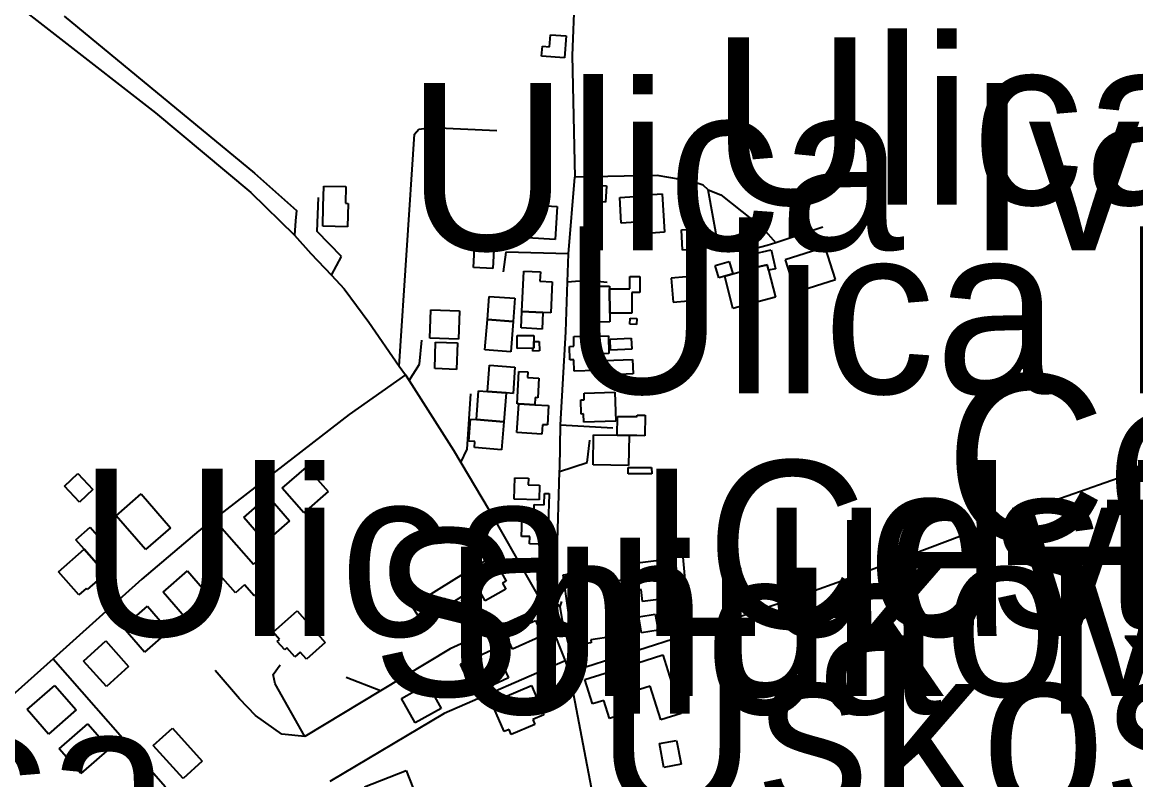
# Model space of a CAD drawing. Extents: x -8864 to 13231, y -7697 to 8949.
# Drawn here: x 373 to 786, y 1000.1 to 1281.1 of the extents above; entities that cross this region are included whole.
import ezdxf

# ---------------------------------------------------------------- set-up
doc = ezdxf.new("R2010")
doc.units = 0
for name, color, linetype in [('OSM_BUILDING_BARN', 9, 'CONTINUOUS'), ('OSM_BUILDING_HOUSE', 9, 'CONTINUOUS'), ('OSM_BUILDING_YES', 9, 'CONTINUOUS'), ('OSM_HIGHWAY_FOOTWAY', 8, 'CONTINUOUS'), ('OSM_HIGHWAY_LIVING_STREET', 8, 'CONTINUOUS'), ('OSM_HIGHWAY_PATH', 8, 'CONTINUOUS'), ('OSM_HIGHWAY_RESIDENTIAL', 8, 'CONTINUOUS'), ('OSM_HIGHWAY_SERVICE', 8, 'CONTINUOUS'), ('OSM_HIGHWAY_TERTIARY', 8, 'CONTINUOUS'), ('OSM_HIGHWAY_TRACK', 8, 'CONTINUOUS'), ('OSM_HIGHWAY_UNCLASSIFIED', 8, 'CONTINUOUS'), ('OSM_LABELS', 8, 'CONTINUOUS')]:
    doc.layers.add(name, color=color, linetype=linetype)

msp = doc.modelspace()

# ---------------------------------------------------------------- linework, layer by layer
at = {"layer": 'OSM_BUILDING_BARN'}
for p, q in [((555.444165, 1104.2101), (555.666217, 1112.138298)), ((555.666217, 1112.138298), (560.742788, 1111.982625)), ((560.742788, 1111.982625), (560.673875, 1109.514098)), ((560.673875, 1109.514098), (564.900521, 1109.391783)), ((564.900521, 1109.391783), (564.747382, 1103.943232)), ((564.747382, 1103.943232), (555.444165, 1104.2101)), ((517.534513, 1064.602467), (536.837731, 1076.622638)), ((536.837731, 1076.622638), (540.497762, 1070.740427)), ((540.497762, 1070.740427), (521.194544, 1058.731375)), ((521.194544, 1058.731375), (517.534513, 1064.602467))]:
    msp.add_line(p, q, dxfattribs=at)
at = {"layer": 'OSM_BUILDING_HOUSE'}
for p, q in [((566.623339, 1102.075157), (566.730537, 1106.300564)), ((566.730537, 1106.300564), (568.41507, 1106.256086)), ((568.41507, 1106.256086), (568.307873, 1102.030679)), ((561.355345, 1097.038027), (561.408944, 1099.317523)), ((561.408944, 1099.317523), (562.848454, 1099.284164)), ((562.848454, 1099.284164), (562.90971, 1102.152993)), ((562.90971, 1102.152993), (566.623339, 1102.075157)), ((568.246617, 1099.15073), (567.963309, 1087.408546)), ((568.307873, 1102.030679), (568.246617, 1099.15073)), ((558.238959, 1090.377451), (558.399755, 1097.104744)), ((558.399755, 1097.104744), (561.355345, 1097.038027)), ((561.286432, 1090.310734), (558.238959, 1090.377451)), ((561.209863, 1087.575339), (561.286432, 1090.310734)), ((567.963309, 1087.408546), (561.209863, 1087.575339)), ((538.384439, 1077.845782), (547.419662, 1082.882913)), ((547.419662, 1082.882913), (552.519203, 1073.720451)), ((601.255809, 1080.558939), (615.099608, 1082.338057)), ((615.099608, 1082.338057), (616.937281, 1067.960553)), ((573.629466, 1076.077783), (588.721351, 1078.223845)), ((588.721351, 1078.223845), (589.410478, 1073.386866)), ((601.699913, 1077.078537), (601.255809, 1080.558939)), ((544.724409, 1066.459422), (538.384439, 1077.845782)), ((577.335439, 1049.913617), (573.629466, 1076.077783)), ((589.410478, 1073.386866), (596.408948, 1074.376501)), ((596.408948, 1074.376501), (598.215992, 1061.611323)), ((600.712164, 1076.945104), (601.699913, 1077.078537)), ((601.539117, 1070.506917), (600.712164, 1076.945104)), ((552.434976, 1070.751546), (544.724409, 1066.459422)), ((552.519203, 1073.720451), (551.194548, 1072.986564)), ((551.194548, 1072.986564), (552.434976, 1070.751546)), ((602.526866, 1070.629232), (601.539117, 1070.506917)), ((603.093481, 1066.181435), (602.526866, 1070.629232)), ((616.937281, 1067.960553), (603.093481, 1066.181435)), ((598.215992, 1061.611323), (591.117982, 1060.610569)), ((591.117982, 1060.610569), (592.166987, 1053.171628)), ((592.166987, 1053.171628), (583.928089, 1052.004081)), ((584.088885, 1050.869893), (577.335439, 1049.913617)), ((583.928089, 1052.004081), (584.088885, 1050.869893)), ((535.612616, 1042.941695), (548.238958, 1048.790548)), ((548.238958, 1048.790548), (553.323185, 1037.826728)), ((540.689187, 1031.977875), (535.612616, 1042.941695)), ((581.722882, 1037.326351), (594.755042, 1041.407205)), ((594.755042, 1041.407205), (597.618749, 1032.255863)), ((553.323185, 1037.826728), (540.689187, 1031.977875)), ((584.578931, 1028.197248), (581.722882, 1037.326351)), ((547.113383, 1028.775461), (561.89899, 1035.035736)), ((561.89899, 1035.035736), (566.493171, 1024.183111)), ((551.707564, 1017.922836), (547.113383, 1028.775461)), ((588.751979, 1029.498228), (584.578931, 1028.197248)), ((590.842331, 1022.815413), (588.751979, 1029.498228)), ((597.618749, 1032.255863), (596.585058, 1031.933397)), ((596.585058, 1031.933397), (598.667753, 1025.261702)), ((566.493171, 1024.183111), (562.343094, 1022.426231)), ((598.667753, 1025.261702), (590.842331, 1022.815413)), ((563.124105, 1020.591515), (554.356876, 1016.877604)), ((562.343094, 1022.426231), (563.124105, 1020.591515)), ((553.575865, 1018.71232), (551.707564, 1017.922836)), ((554.356876, 1016.877604), (553.575865, 1018.71232))]:
    msp.add_line(p, q, dxfattribs=at)
at = {"layer": 'OSM_BUILDING_YES'}
for p, q in [((568.568209, 1271.992124), (568.905116, 1276.47328)), ((568.905116, 1276.47328), (574.747383, 1276.0285)), ((565.666218, 1268.567321), (565.941869, 1272.192275)), ((565.941869, 1272.192275), (568.568209, 1271.992124)), ((574.747383, 1276.0285), (574.15014, 1267.93351)), ((574.15014, 1267.93351), (565.666218, 1268.567321)), ((562.427321, 1228.325877), (562.993936, 1230.205071)), ((563.76729, 1226.902582), (562.427321, 1228.325877)), ((562.993936, 1230.205071), (564.900521, 1230.649851)), ((565.666218, 1227.347361), (563.76729, 1226.902582)), ((564.900521, 1230.649851), (566.232834, 1229.226556)), ((566.232834, 1229.226556), (565.666218, 1227.347361)), ((484.640176, 1212.702989), (484.823943, 1220.330961)), ((484.823943, 1220.330961), (492.978615, 1220.130811)), ((492.978615, 1220.130811), (492.856103, 1213.970612)), ((581.77648, 1214.804574), (582.174643, 1220.931414)), ((582.174643, 1220.931414), (589.747385, 1220.442156)), ((589.747385, 1220.442156), (589.356879, 1214.326435)), ((600.09195, 1218.351692), (604.846927, 1218.651918)), ((600.214461, 1216.472497), (600.09195, 1218.351692)), ((604.846927, 1218.651918), (604.938811, 1217.08407)), ((589.356879, 1214.326435), (581.77648, 1214.804574)), ((594.617217, 1216.116674), (600.214461, 1216.472497)), ((595.214461, 1206.598388), (594.617217, 1216.116674)), ((604.938811, 1217.08407), (610.329317, 1217.428774)), ((610.329317, 1217.428774), (611.225182, 1203.184704)), ((484.464065, 1205.397483), (484.640176, 1212.702989)), ((492.856103, 1213.970612), (493.889794, 1213.881656)), ((493.889794, 1213.881656), (493.690713, 1205.163973)), ((560.283369, 1201.127598), (560.980154, 1213.325681)), ((560.980154, 1213.325681), (571.401288, 1212.725228)), ((571.401288, 1212.725228), (570.704504, 1200.527145)), ((602.557493, 1207.065407), (595.214461, 1206.598388)), ((602.840801, 1202.650968), (602.557493, 1207.065407)), ((493.690713, 1205.163973), (484.464065, 1205.397483)), ((611.225182, 1203.184704), (602.840801, 1202.650968)), ((617.488582, 1204.118741), (622.955658, 1204.452326)), ((617.963314, 1196.546367), (617.488582, 1204.118741)), ((622.955658, 1204.452326), (623.43039, 1196.879951)), ((540.398222, 1190.063702), (540.834669, 1199.481913)), ((540.834669, 1199.481913), (548.047533, 1199.159447)), ((548.047533, 1199.159447), (547.618743, 1189.730118)), ((570.704504, 1200.527145), (560.283369, 1201.127598)), ((670.834683, 1197.691674), (655.949536, 1192.943651)), ((674.655511, 1185.693742), (670.834683, 1197.691674)), ((623.43039, 1196.879951), (617.963314, 1196.546367)), ((643.20834, 1194.989638), (650.796396, 1196.713159)), ((644.341572, 1189.985866), (643.20834, 1194.989638)), ((650.796396, 1196.713159), (652.396703, 1189.67452)), ((547.618743, 1189.730118), (540.398222, 1190.063702)), ((630.046011, 1190.819828), (635.260407, 1192.30984)), ((631.340039, 1186.305314), (630.046011, 1190.819828)), ((633.614158, 1186.961364), (644.341572, 1189.985866)), ((635.260407, 1192.30984), (636.554434, 1187.795326)), ((649.310944, 1191.108935), (644.341572, 1189.985866)), ((644.341572, 1189.985866), (649.310944, 1191.108935)), ((649.770362, 1189.085187), (649.310944, 1191.108935)), ((649.310944, 1191.108935), (649.770362, 1189.085187)), ((652.396703, 1189.67452), (649.770362, 1189.085187)), ((655.949536, 1192.943651), (659.77802, 1180.945718)), ((558.346156, 1173.818124), (559.111853, 1188.8072)), ((559.111853, 1188.8072), (565.222114, 1188.495854)), ((565.222114, 1188.495854), (565.046004, 1184.993214)), ((598.338504, 1186.738974), (602.105732, 1186.761213)), ((598.361475, 1182.246699), (598.338504, 1186.738974)), ((602.105732, 1186.761213), (602.13636, 1180.834524)), ((624.793331, 1187.139276), (613.652441, 1186.17188)), ((613.652441, 1186.17188), (614.433452, 1177.254047)), ((625.574341, 1178.221443), (624.793331, 1187.139276)), ((633.614158, 1186.961364), (631.340039, 1186.305314)), ((636.554434, 1187.795326), (633.614158, 1186.961364)), ((636.608033, 1174.952312), (633.614158, 1186.961364)), ((649.770362, 1189.085187), (652.419674, 1179.077644)), ((659.77802, 1180.945718), (674.655511, 1185.693742)), ((565.046004, 1184.993214), (569.624871, 1184.759704)), ((569.624871, 1184.759704), (569.042942, 1173.273268)), ((581.462545, 1183.225214), (590.880616, 1183.236334)), ((581.477859, 1169.892943), (581.462545, 1183.225214)), ((590.880616, 1183.236334), (590.880616, 1182.213341)), ((590.880616, 1182.213341), (598.361475, 1182.246699)), ((590.880616, 1182.213341), (590.89593, 1173.162074)), ((590.89593, 1173.162074), (590.880616, 1182.213341)), ((545.543705, 1170.804741), (546.202204, 1179.411228)), ((546.202204, 1179.411228), (555.719816, 1178.688461)), ((555.719816, 1178.688461), (555.061317, 1170.081974)), ((602.13636, 1180.834524), (599.134828, 1180.812285)), ((599.134828, 1180.812285), (599.165456, 1173.206552)), ((614.433452, 1177.254047), (625.574341, 1178.221443)), ((652.419674, 1179.077644), (636.608033, 1174.952312)), ((524.21139, 1163.932895), (524.578924, 1174.463054)), ((524.578924, 1174.463054), (535.145541, 1174.084991)), ((535.145541, 1174.084991), (534.778007, 1163.554832)), ((558.032221, 1167.680164), (558.346156, 1173.818124)), ((566.125636, 1173.417822), (558.346156, 1173.818124)), ((558.346156, 1173.818124), (566.125636, 1173.417822)), ((566.125636, 1173.417822), (565.811701, 1167.279862)), ((569.042942, 1173.273268), (566.125636, 1173.417822)), ((599.165456, 1173.206552), (590.89593, 1173.162074)), ((590.89593, 1173.162074), (590.89593, 1169.904062)), ((544.647839, 1159.540695), (545.543705, 1170.804741)), ((555.061317, 1170.081974), (545.543705, 1170.804741)), ((545.543705, 1170.804741), (555.061317, 1170.081974)), ((555.061317, 1170.081974), (554.203736, 1158.78457)), ((590.89593, 1169.904062), (581.477859, 1169.892943)), ((598.42273, 1169.058981), (598.522271, 1171.349596)), ((600.880617, 1168.958905), (598.42273, 1169.058981)), ((598.522271, 1171.349596), (600.980158, 1171.249521)), ((600.980158, 1171.249521), (600.880617, 1168.958905)), ((556.523798, 1164.855813), (562.748913, 1164.922529)), ((556.585054, 1160.130028), (556.523798, 1164.855813)), ((565.811701, 1167.279862), (558.032221, 1167.680164)), ((562.748913, 1164.922529), (562.779541, 1162.609675)), ((577.557491, 1164.499989), (590.459483, 1164.766857)), ((590.459483, 1164.766857), (590.589651, 1158.172997)), ((534.778007, 1163.554832), (524.21139, 1163.932895)), ((525.987807, 1152.602132), (526.33237, 1162.420644)), ((526.33237, 1162.420644), (534.471728, 1162.142656)), ((534.471728, 1162.142656), (534.127164, 1152.324144)), ((562.779541, 1162.609675), (564.793324, 1162.654153)), ((562.779541, 1162.609675), (562.810169, 1160.218984)), ((562.810169, 1160.218984), (562.779541, 1162.609675)), ((564.793324, 1162.654153), (564.85458, 1159.162632)), ((575.957184, 1160.852795), (577.626403, 1160.897273)), ((576.056725, 1155.860143), (575.957184, 1160.852795)), ((577.626403, 1160.897273), (577.557491, 1164.499989)), ((591.026099, 1163.499234), (598.851521, 1163.921775)), ((591.240494, 1159.4295), (591.026099, 1163.499234)), ((598.851521, 1163.921775), (599.058259, 1159.840921)), ((554.203736, 1158.78457), (544.647839, 1159.540695)), ((562.335437, 1160.207865), (556.585054, 1160.130028)), ((562.810169, 1160.218984), (562.335437, 1160.207865)), ((562.335437, 1160.207865), (562.810169, 1160.218984)), ((562.358408, 1159.118154), (562.335437, 1160.207865)), ((564.85458, 1159.162632), (562.358408, 1159.118154)), ((590.589651, 1158.172997), (587.626405, 1158.10628)), ((587.626405, 1158.10628), (587.680003, 1155.348646)), ((599.058259, 1159.840921), (591.240494, 1159.4295)), ((534.127164, 1152.324144), (525.987807, 1152.602132)), ((545.620274, 1144.0846), (546.324715, 1153.858634)), ((546.324715, 1153.858634), (555.773415, 1153.169226)), ((555.773415, 1153.169226), (555.068974, 1143.395192)), ((577.649374, 1155.893501), (576.056725, 1155.860143)), ((577.733601, 1151.712572), (577.649374, 1155.893501)), ((587.680003, 1155.348646), (585.696848, 1155.315288)), ((585.696848, 1155.315288), (585.765761, 1151.868245)), ((588.95106, 1155.637753), (599.418136, 1156.015816)), ((589.150141, 1150.23368), (588.95106, 1155.637753)), ((599.418136, 1156.015816), (599.609561, 1150.611742)), ((556.623338, 1139.592325), (557.189954, 1151.590258)), ((557.189954, 1151.590258), (560.574334, 1151.423465)), ((560.574334, 1151.423465), (560.467137, 1149.266284)), ((560.467137, 1149.266284), (564.594243, 1149.077252)), ((564.594243, 1149.077252), (564.249679, 1141.793985)), ((585.765761, 1151.868245), (577.733601, 1151.712572)), ((599.609561, 1150.611742), (589.150141, 1150.23368)), ((541.546767, 1133.676755), (542.289493, 1144.329229)), ((542.289493, 1144.329229), (545.620274, 1144.0846)), ((545.620274, 1144.0846), (552.457947, 1143.595343)), ((552.457947, 1143.595343), (545.620274, 1144.0846)), ((552.457947, 1143.595343), (551.585053, 1132.865032)), ((555.068974, 1143.395192), (552.457947, 1143.595343)), ((563.307872, 1141.849582), (563.147076, 1139.203143)), ((564.249679, 1141.793985), (563.307872, 1141.849582)), ((580.137889, 1140.982262), (581.470202, 1141.02674)), ((580.306342, 1135.76722), (580.137889, 1140.982262)), ((581.385975, 1143.484148), (592.810172, 1143.851091)), ((581.470202, 1141.02674), (581.385975, 1143.484148)), ((592.810172, 1143.851091), (593.17005, 1133.143019)), ((556.500827, 1128.906493), (557.144012, 1139.558967)), ((557.144012, 1139.558967), (556.623338, 1139.592325)), ((563.147076, 1139.203143), (557.144012, 1139.558967)), ((557.144012, 1139.558967), (563.147076, 1139.203143)), ((563.147076, 1139.203143), (568.231303, 1138.891797)), ((568.231303, 1138.891797), (567.787199, 1131.697485)), ((581.194551, 1135.800578), (580.306342, 1135.76722)), ((581.294091, 1132.753837), (581.194551, 1135.800578)), ((538.698375, 1125.692959), (539.257333, 1133.843548)), ((539.257333, 1133.843548), (541.546767, 1133.676755)), ((551.585053, 1132.865032), (541.546767, 1133.676755)), ((541.546767, 1133.676755), (551.585053, 1132.865032)), ((551.585053, 1132.865032), (550.742786, 1122.501665)), ((565.96484, 1131.797561), (565.750445, 1128.339399)), ((567.787199, 1131.697485), (565.96484, 1131.797561)), ((593.17005, 1133.143019), (581.294091, 1132.753837)), ((593.644782, 1127.905738), (593.782607, 1134.855421)), ((593.782607, 1134.855421), (601.064385, 1134.88878)), ((601.064385, 1134.88878), (601.102669, 1135.389157)), ((601.102669, 1135.389157), (604.111858, 1135.33356)), ((604.111858, 1135.33356), (603.951062, 1127.694468)), ((565.750445, 1128.339399), (556.500827, 1128.906493)), ((584.716756, 1116.941919), (584.946466, 1128.08365)), ((584.946466, 1128.08365), (593.644782, 1127.905738)), ((593.644782, 1127.905738), (598.093481, 1127.805663)), ((598.093481, 1127.805663), (593.644782, 1127.905738)), ((598.093481, 1127.805663), (597.863772, 1116.675051)), ((600.941873, 1127.750066), (598.093481, 1127.805663)), ((603.951062, 1127.694468), (600.941873, 1127.750066)), ((540.926553, 1125.526167), (538.698375, 1125.692959)), ((540.750442, 1123.324507), (540.926553, 1125.526167)), ((550.742786, 1122.501665), (540.750442, 1123.324507)), ((469.425779, 1108.201997), (478.453345, 1116.096837)), ((478.453345, 1116.096837), (486.439563, 1106.967734)), ((597.863772, 1116.675051), (584.716756, 1116.941919)), ((597.748917, 1115.941164), (606.462548, 1115.963403)), ((597.748917, 1113.528234), (597.748917, 1115.941164)), ((606.462548, 1115.963403), (606.470204, 1113.550473)), ((388.652416, 1108.991481), (393.591161, 1113.683907)), ((393.591161, 1113.683907), (399.242004, 1107.723859)), ((606.470204, 1113.550473), (597.748917, 1113.528234)), ((394.295602, 1103.042553), (388.652416, 1108.991481)), ((399.242004, 1107.723859), (394.295602, 1103.042553)), ((477.411997, 1099.072894), (469.425779, 1108.201997)), ((486.439563, 1106.967734), (477.411997, 1099.072894)), ((407.825466, 1098.027662), (417.105712, 1106.089294)), ((417.105712, 1106.089294), (427.993921, 1093.557626)), ((455.153189, 1097.349373), (464.180755, 1105.244212)), ((464.180755, 1105.244212), (472.166974, 1096.115109)), ((418.713675, 1085.495993), (407.825466, 1098.027662)), ((440.444153, 1089.432294), (446.140937, 1094.436065)), ((446.140937, 1094.436065), (458.759622, 1080.0808)), ((463.139408, 1088.220269), (455.153189, 1097.349373)), ((472.166974, 1096.115109), (463.139408, 1088.220269)), ((392.925005, 1089.120948), (398.21597, 1093.768896)), ((398.21597, 1093.768896), (407.725925, 1082.93851)), ((427.993921, 1093.557626), (418.713675, 1085.495993)), ((396.026077, 1085.596069), (392.925005, 1089.120948)), ((446.087338, 1083.005227), (440.444153, 1089.432294)), ((386.508465, 1077.23421), (396.026077, 1085.596069)), ((402.442617, 1078.290562), (396.026077, 1085.596069)), ((396.026077, 1085.596069), (402.442617, 1078.290562)), ((407.725925, 1082.93851), (402.442617, 1078.290562)), ((442.764214, 1080.0808), (446.087338, 1083.005227)), ((402.442617, 1078.290562), (403.552877, 1077.02294)), ((452.090402, 1069.472804), (442.764214, 1080.0808)), ((458.759622, 1080.0808), (460.045992, 1081.203869)), ((460.045992, 1081.203869), (465.137877, 1075.410614)), ((394.035265, 1068.672201), (386.508465, 1077.23421)), ((400.911223, 1073.987318), (397.044454, 1070.595873)), ((403.552877, 1077.02294), (400.551346, 1074.39874)), ((400.551346, 1074.39874), (400.911223, 1073.987318)), ((425.237413, 1069.639597), (434.264979, 1077.523317)), ((434.264979, 1077.523317), (442.24354, 1068.394214)), ((465.137877, 1075.410614), (463.859163, 1074.276425)), ((463.859163, 1074.276425), (464.732057, 1073.28679)), ((396.684577, 1070.996175), (394.035265, 1068.672201)), ((397.044454, 1070.595873), (396.684577, 1070.996175)), ((433.215974, 1060.499374), (425.237413, 1069.639597)), ((455.413526, 1072.397231), (452.090402, 1069.472804)), ((459.035272, 1068.283019), (455.413526, 1072.397231)), ((464.732057, 1073.28679), (459.035272, 1068.283019)), ((442.24354, 1068.394214), (433.215974, 1060.499374)), ((410.428835, 1056.574193), (419.456401, 1064.469033)), ((419.456401, 1064.469033), (427.44262, 1055.339929)), ((466.033742, 1054.861791), (475.023023, 1062.756631)), ((475.023023, 1062.756631), (485.398216, 1050.94773)), ((601.684599, 1060.466015), (607.802517, 1061.522367)), ((607.802517, 1061.522367), (608.828551, 1055.573439)), ((552.251209, 1054.250219), (563.3385, 1059.176154)), ((563.3385, 1059.176154), (565.903584, 1053.416257)), ((602.710633, 1054.517087), (601.684599, 1060.466015)), ((418.415054, 1047.445089), (410.428835, 1056.574193)), ((427.44262, 1055.339929), (418.415054, 1047.445089)), ((468.422716, 1052.137515), (466.033742, 1054.861791)), ((554.808637, 1048.490322), (552.251209, 1054.250219)), ((565.903584, 1053.416257), (554.808637, 1048.490322)), ((608.828551, 1055.573439), (602.710633, 1054.517087)), ((395.696828, 1044.109242), (403.966354, 1051.570421)), ((403.966354, 1051.570421), (412.48856, 1042.118853)), ((467.60342, 1051.414748), (468.422716, 1052.137515)), ((470.375243, 1048.256812), (467.60342, 1051.414748)), ((471.202196, 1048.979579), (470.375243, 1048.256812)), ((474.073559, 1045.699329), (471.202196, 1048.979579)), ((485.398216, 1050.94773), (478.399746, 1044.80977)), ((476.072028, 1047.456209), (474.073559, 1045.699329)), ((478.399746, 1044.80977), (476.072028, 1047.456209)), ((594.755042, 1041.407205), (610.650909, 1046.366499)), ((610.650909, 1046.366499), (617.442641, 1024.63901)), ((404.219034, 1034.657673), (395.696828, 1044.109242)), ((412.48856, 1042.118853), (404.219034, 1034.657673)), ((597.618749, 1032.255863), (594.755042, 1041.407205)), ((374.816274, 1026.106783), (385.091926, 1035.080214)), ((385.091926, 1035.080214), (393.070487, 1025.95111)), ((513.690715, 1030.254354), (523.361466, 1035.613949)), ((523.361466, 1035.613949), (528.415066, 1026.529324)), ((605.903589, 1034.846704), (597.618749, 1032.255863)), ((609.839271, 1022.270558), (605.903589, 1034.846704)), ((518.744314, 1021.158609), (513.690715, 1030.254354)), ((382.794835, 1016.97768), (374.816274, 1026.106783)), ((393.070487, 1025.95111), (382.794835, 1016.97768)), ((528.415066, 1026.529324), (518.744314, 1021.158609)), ((617.442641, 1024.63901), (609.839271, 1022.270558)), ((386.72286, 1011.506889), (397.335419, 1020.791666)), ((397.335419, 1020.791666), (405.321637, 1011.662562)), ((421.569725, 1012.741153), (428.713677, 1019.223817)), ((428.713677, 1019.223817), (439.800967, 1007.003495)), ((432.657015, 1000.53195), (421.569725, 1012.741153)), ((609.333911, 1013.508398), (615.72748, 1014.687064)), ((610.964845, 1004.668401), (609.333911, 1013.508398)), ((615.72748, 1014.687064), (617.358414, 1005.858187)), ((394.709079, 1002.377786), (386.72286, 1011.506889)), ((405.321637, 1011.662562), (394.709079, 1002.377786)), ((439.800967, 1007.003495), (432.657015, 1000.53195)), ((617.358414, 1005.858187), (610.964845, 1004.668401)), ((499.992398, 997.407373), (515.405876, 1003.478616)), ((515.405876, 1003.478616), (523.644774, 982.55173))]:
    msp.add_line(p, q, dxfattribs=at)
at = {"layer": 'OSM_HIGHWAY_FOOTWAY'}
for p, q in [((566.738194, 1071.218565), (569.494703, 1067.871598)), ((569.494703, 1067.871598), (572.38138, 1064.368957)), ((573.085821, 1066.225913), (572.38138, 1064.368957)), ((572.38138, 1064.368957), (573.23896, 1058.987123)), ((565.53605, 1056.296206), (569.127168, 1057.552708)), ((569.127168, 1057.552708), (573.23896, 1058.987123)), ((573.23896, 1058.987123), (576.516143, 1046.889115))]:
    msp.add_line(p, q, dxfattribs=at)
at = {"layer": 'OSM_HIGHWAY_LIVING_STREET'}
msp.add_line((384.509996, 1044.965443), (426.140935, 997.46297), dxfattribs=at)
at = {"layer": 'OSM_HIGHWAY_PATH'}
for p, q in [((388.560533, 1283.389604), (459.211383, 1225.078985)), ((459.211383, 1225.078985), (474.778, 1211.290814)), ((474.778, 1211.290814), (474.410466, 1207.42123)), ((474.410466, 1207.42123), (473.966361, 1202.150591))]:
    msp.add_line(p, q, dxfattribs=at)
at = {"layer": 'OSM_HIGHWAY_RESIDENTIAL'}
for p, q in [((512.810164, 1153.469452), (518.461006, 1239.612162)), ((575.604964, 1195.223147), (577.940339, 1223.677929)), ((608.445702, 1224.200545), (577.940339, 1223.677929)), ((621.531462, 1222.043363), (608.445702, 1224.200545)), ((625.612626, 1220.642307), (621.531462, 1222.043363)), ((627.480927, 1218.885427), (625.612626, 1220.642307)), ((631.095016, 1198.358844), (627.480927, 1218.885427)), ((669.946475, 1205.130615), (652.519214, 1199.31512)), ((634.012321, 1196.613084), (631.095016, 1198.358844)), ((649.29563, 1198.247649), (640.428861, 1195.912556)), ((652.519214, 1199.31512), (649.29563, 1198.247649)), ((575.268057, 1184.837541), (575.604964, 1195.223147)), ((640.428861, 1195.912556), (634.012321, 1196.613084)), ((574.678471, 1166.301347), (575.268057, 1184.837541)), ((572.649374, 1131.753083), (574.678471, 1166.301347)), ((515.214452, 1150.289277), (494.272642, 1135.567069)), ((494.272642, 1135.567069), (438.537567, 1092.401198)), ((572.358409, 1115.674296), (572.649374, 1131.753083)), ((572.320124, 1114.384435), (572.358409, 1115.674296)), ((571.401288, 1084.25061), (572.320124, 1114.384435)), ((676.906659, 1073.842765), (753.575887, 1102.831282)), ((438.537567, 1092.401198), (417.419648, 1074.521054)), ((571.317061, 1072.786413), (571.401288, 1084.25061)), ((417.419648, 1074.521054), (384.509996, 1044.965443)), ((653.376795, 1065.492026), (676.906659, 1073.842765)), ((569.494703, 1067.871598), (571.317061, 1072.786413)), ((566.416601, 1064.480152), (569.494703, 1067.871598)), ((622.16699, 1054.88403), (653.376795, 1065.492026)), ((566.416601, 1064.480152), (531.761161, 1048.612636)), ((575.888272, 1039.950551), (620.620283, 1054.383653)), ((620.620283, 1054.383653), (622.16699, 1054.88403)), ((384.509996, 1044.965443), (326.186866, 992.726066)), ((531.761161, 1048.612636), (505.94952, 1033.078705)), ((574.356878, 1044.198198), (529.502355, 1024.63901)), ((453.621796, 1030.12092), (444.601887, 1040.651079)), ((505.94952, 1033.078705), (477.802503, 1016.132598)), ((459.57126, 1023.849526), (453.621796, 1030.12092)), ((529.502355, 1024.63901), (487.151661, 999.420001)), ((469.27264, 1016.96656), (459.57126, 1023.849526)), ((477.802503, 1016.132598), (469.27264, 1016.96656))]:
    msp.add_line(p, q, dxfattribs=at)
at = {"layer": 'OSM_HIGHWAY_SERVICE'}
for p, q in [((627.480927, 1218.885427), (632.151677, 1217.139667)), ((482.442626, 1203.473811), (482.848445, 1216.094435)), ((632.151677, 1217.139667), (647.664696, 1204.774791)), ((491.447221, 1194.200154), (482.442626, 1203.473811)), ((647.664696, 1204.774791), (652.519214, 1199.31512)), ((487.695306, 1187.217112), (491.447221, 1194.200154)), ((552.358407, 1195.801361), (551.424257, 1188.562571)), ((575.604964, 1195.223147), (552.358407, 1195.801361)), ((575.268057, 1184.837541), (582.802514, 1185.415754)), ((582.802514, 1185.415754), (589.915838, 1184.715226)), ((520.390563, 1154.270056), (521.209858, 1163.143411)), ((516.516136, 1148.232171), (520.390563, 1154.270056)), ((538.009247, 1122.779652), (539.402816, 1143.195041)), ((572.649374, 1131.753083), (592.021505, 1130.596656)), ((582.572805, 1117.764761), (583.499298, 1126.048783)), ((535.666215, 1117.764761), (538.009247, 1122.779652)), ((572.320124, 1114.384435), (582.572805, 1117.764761)), ((620.321661, 1057.797337), (617.702978, 1088.175791)), ((620.620283, 1054.383653), (620.321661, 1057.797337)), ((466.033742, 1039.116589), (468.667739, 1042.674827)), ((466.807096, 1035.714025), (466.033742, 1039.116589)), ((505.94952, 1033.078705), (493.124097, 1038.037999)), ((477.802503, 1016.132598), (466.807096, 1035.714025))]:
    msp.add_line(p, q, dxfattribs=at)
at = {"layer": 'OSM_HIGHWAY_TERTIARY'}
for p, q in [((315.053633, 1331.303498), (386.194529, 1275.694915)), ((386.194529, 1275.694915), (422.450276, 1247.462524)), ((422.450276, 1247.462524), (457.787187, 1217.918032)), ((457.787187, 1217.918032), (473.966361, 1202.150591)), ((473.966361, 1202.150591), (480.000053, 1195.300983)), ((480.000053, 1195.300983), (487.695306, 1187.217112)), ((487.695306, 1187.217112), (492.465598, 1182.213341)), ((492.465598, 1182.213341), (501.516135, 1169.792867)), ((501.516135, 1169.792867), (512.810164, 1153.469452)), ((512.810164, 1153.469452), (515.214452, 1150.289277)), ((515.214452, 1150.289277), (516.516136, 1148.232171)), ((516.516136, 1148.232171), (532.940334, 1122.312634)), ((532.940334, 1122.312634), (535.666215, 1117.764761)), ((535.666215, 1117.764761), (546.240489, 1100.107007)), ((546.240489, 1100.107007), (566.416601, 1064.480152)), ((566.416601, 1064.480152), (569.127168, 1057.552708)), ((569.127168, 1057.552708), (574.356878, 1044.198198)), ((574.356878, 1044.198198), (575.888272, 1039.950551)), ((575.888272, 1039.950551), (584.548303, 994.60526))]:
    msp.add_line(p, q, dxfattribs=at)
at = {"layer": 'OSM_HIGHWAY_TRACK'}
for p, q in [((578.032223, 1295.498732), (576.983218, 1268.80083)), ((576.983218, 1268.80083), (577.940339, 1223.677929)), ((518.461006, 1239.612162), (520.160853, 1241.491356)), ((520.160853, 1241.491356), (524.800977, 1242.025092)), ((524.800977, 1242.025092), (549.050596, 1240.946501))]:
    msp.add_line(p, q, dxfattribs=at)
at = {"layer": 'OSM_HIGHWAY_UNCLASSIFIED'}
msp.add_line((865.237461, 1142.11645), (753.575887, 1102.831282), dxfattribs=at)

# ---------------------------------------------------------------- texts
at = {"layer": 'OSM_LABELS'}
for s, p in [('Ulica Maglicevih', (628.433054, 1213.477723)), ('Ulica Ivana Godca', (515.635585, 1196.540807)), ('Ulica Maglicevih', (573.332102, 1143.377497)), ('Cesta v Miklavž', (715.241273, 1088.337024)), ('Cesta v Miklavž', (626.57087, 1056.380878)), ('Ulica Ludvika Plambergerja', (393.89279, 1053.391974)), ('Smukova ulica', (502.69871, 1031.121533)), ('Ulica Trškovih', (529.348885, 1024.547621)), ('Uskoška ulica', (585.810047, 988.008443)), ('Žitna ulica', (50.137831, 968.012994))]:
    msp.add_text(s, height=62.042552, dxfattribs=at).set_placement(p)

doc.saveas('drawing.dxf')
